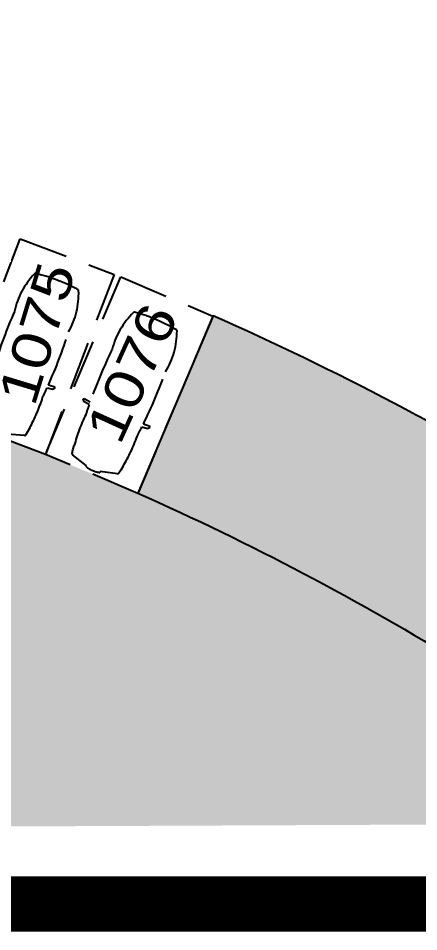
# Model space of a CAD drawing. Header units: millimetres. Extents: x 460 to 723, y 360 to 962.
# Drawn here: x 573.9 to 589.58, y 362.23 to 398.02 of the extents above; entities that cross this region are included whole.
import ezdxf

# ---------------------------------------------------------------- set-up
doc = ezdxf.new("R2010")
doc.units = ezdxf.units.MM
doc.linetypes.add('DASHDOT2', pattern=[0.5, 0.25, -0.125, 0, -0.125])
doc.linetypes.add('DASHED', pattern=[19.049999999999997, 12.7, -6.35])
for name, color, linetype in [('00_Lotes', 224, 'Continuous'), ('_HU TIPO 4 ETAPAS', 3, 'Continuous'), ('lotes hu$0$autos', 250, 'Continuous'), ('proyeccion', 8, 'DASHED')]:
    doc.layers.add(name, color=color, linetype=linetype)
doc.layers.add('Menorca-Parques-A-Arboles', color=74, linetype='Continuous', lineweight=18)
doc.layers.add('TEXTO LOTES', color=170, linetype='Continuous', lineweight=25)
doc.styles.add('cotas', font='arial.ttf', dxfattribs={"width": 1.2})

# ---------------------------------------------------------------- blocks, each defined once
blk = doc.blocks.new('lotes hu$0$est.01')
at = {"layer": 'proyeccion', "color": 8, "linetype": 'DASHED', "ltscale": 0.1, "extrusion": (0.001267137594413333, -4.814406429302118e-05, 0.9999991960219098)}
for p, q in [((-2713714.24371258, 7725538.171561241), (-2713714.240256914, 7725538.197441367)), ((-2713713.856265258, 7725538.196998505), (-2713713.852721417, 7725538.171130305)), ((-2713714.722264049, 7725537.92707682), (-2713714.704139745, 7725538.023517201)), ((-2713714.704139745, 7725538.023517201), (-2713714.699901662, 7725538.032638948)), ((-2713714.681788305, 7725538.0480611), (-2713714.24371258, 7725538.171561241)), ((-2713713.852721417, 7725538.171130305), (-2713713.414227379, 7725538.04912379)), ((-2713713.396061574, 7725538.033763457), (-2713713.391792428, 7725538.024656206)), ((-2713713.391792428, 7725538.024656206), (-2713713.373339584, 7725537.92827815)), ((-2713714.734335323, 7725537.807855077), (-2713714.722264049, 7725537.92707682)), ((-2713713.373339584, 7725537.92827815), (-2713713.360862102, 7725537.809098236)), ((-2713714.934447963, 7725536.661487735), (-2713714.984792911, 7725536.605468202)), ((-2713714.984792911, 7725536.605468202), (-2713714.971609876, 7725536.590989325)), ((-2713714.971609876, 7725536.590989325), (-2713714.793694761, 7725536.601325271)), ((-2713714.788808958, 7725536.683281188), (-2713714.934447963, 7725536.661487735)), ((-2713713.302556518, 7725536.684716518), (-2713713.15684409, 7725536.663419509)), ((-2713713.119442153, 7725536.593048153), (-2713713.297391458, 7725536.602777726)), ((-2713713.15684409, 7725536.663419509), (-2713713.106308536, 7725536.607571874)), ((-2713713.106308536, 7725536.607571874), (-2713713.119442153, 7725536.593048153))]:
    blk.add_line(p, q, dxfattribs=at)
at = {"layer": 'proyeccion', "color": 8, "linetype": 'DASHED', "ltscale": 0.1}
blk.add_lwpolyline([(-2713715.363172001, 7725538.313534611), (-2713712.763172002, 7725538.313534612), (-2713712.763172002, 7725533.313534612), (-2713715.363172, 7725533.313534611)], close=True, dxfattribs=at)
at = {"layer": 'proyeccion', "color": 8, "linetype": 'DASHED', "ltscale": 0.1, "extrusion": (0.001267137594413333, -4.814406429302118e-05, 0.9999991960219098)}
for centre, radius, start, end in [((-2713711.899160202, 7725537.515848294, -3810.587911708585), 0.5324825642468936, 86.82645315371623, 107.7658507842356), ((-2713711.841409278, 7725537.51501446, -3810.58783849001), 0.5332498206718345, 72.11491800882752, 93.039204012233), ((-2713712.495433018, 7725537.846126423, -3810.588683169822), 0.02850000091789321, 105.743933580333, 155.0797787827164), ((-2713711.243245868, 7725537.847162995, -3810.58709652504), 0.02850000092586931, 25.11547843213275, 74.45132374647028), ((-2713708.589146202, 7725537.046938677, -3810.583694886813), 4.009686271329906, 171.5903852376664, 183.7793716572384), ((-2713715.146786506, 7725537.034667266, -3810.592003735273), 4.009686206729849, 356.415885619264, 8.604871999372275), ((-2713699.567871224, 7725535.690135777, -3810.572198358929), 13.06800353418193, 175.2043820858534, 176.4083662122853), ((-2713724.16338619, 7725535.647127668, -3810.603362215106), 13.06800421035998, 3.786891006672036, 4.990874992641549), ((-2713699.567870556, 7725535.690135753, -3810.572198358087), 13.0680042018026, 176.7682807330189, 183.2444520721511), ((-2713724.163386198, 7725535.647127668, -3810.603362215119), 13.06800421756724, 356.9508051767906, 3.426976539936115), ((-2713710.630599973, 7725534.647937365, -3810.586166194046), 2.007251113594485, 171.3294233872722, 203.1907404590659), ((-2713713.098771669, 7725534.646541862, -3810.589293642515), 2.008236569741824, 336.8952689454167, 8.748716788006325), ((-2713712.449131085, 7725533.867909052, -3810.588432971304), 0.02849999803807351, 201.4323471749703, 262.3292306328637), ((-2713711.893751045, 7725537.991434247, -3810.587927751074), 4.189258044871107, 262.3292277201794, 271.062774262265), ((-2713711.755069143, 7725536.839854646, -3810.587696580157), 3.037569936563779, 268.8496860075464, 279.1070538510364), ((-2713711.278185086, 7725533.868807194, -3810.586949263656), 0.02849999981066331, 277.8660284092421, 338.7629115080967)]:
    blk.add_arc(centre, radius, start, end, dxfattribs=at)

msp = doc.modelspace()

# ---------------------------------------------------------------- hatches: boundary and pattern name
at = {"layer": 'Menorca-Parques-A-Arboles', "lineweight": 5, "true_color": 0x148b29, "transparency": 33554687}
h = msp.add_hatch(color=104, dxfattribs=at)
h.dxf.hatch_style = 1
edge = h.paths.add_edge_path()
edge.add_line((536.4784155979225, 366.1823566139296), (598.1759633367551, 366.4622270226392))
edge.add_line((598.1759633366113, 366.462227023045), (598.1686567805548, 368.073026910157))
edge.add_arc((535.4499227248533, 282.1656966034412), 106.3659203034308, 53.86777880782149, 89.50057665119074)
edge.add_line((536.3770582282652, 388.5275761535138), (536.4784155980084, 366.1823566134451))
h = msp.add_hatch(color=104, dxfattribs=at)
h.dxf.hatch_style = 1
edge = h.paths.add_edge_path()
edge.add_arc((535.4862190284779, 282.1657157378941), 113.914132310815, 58.24786936655234, 66.16130138153372)
edge.add_line((581.5261175334944, 386.3614799789306), (578.5821535247368, 379.4096326519607))
edge.add_arc((535.4862190503455, 282.1657156840723), 106.365591031492, 58.32769739579072, 66.09834428282062, ccw=False)
edge.add_line((591.3345680225174, 372.6897504624731), (598.1686567808697, 368.0730269100059))
edge.add_line((598.1686567808697, 368.0730269100059), (602.2629333739503, 374.1428745035643))
edge.add_line((602.2629333739503, 374.1428745035643), (602.0853680195052, 374.2626471416831))
edge.add_line((602.0853680195052, 374.2626471416831), (602.2123466614604, 374.4508955501286))
edge.add_line((602.2123466614604, 374.4508955501286), (595.4330236661172, 379.0306224578336))

# ---------------------------------------------------------------- linework, layer by layer
at = {"layer": '00_Lotes', "elevation": 2.097278449968349}
msp.add_lwpolyline([(595.4330236661172, 379.0306224578336, 0.03454258975128808), (581.5261175334944, 386.3614799789306), (578.5821535247368, 379.4096326519607, -0.03391884206388086), (591.3345680225174, 372.6897504624731), (598.1686567808697, 368.0730269100059), (602.2629333739503, 374.1428745035643), (602.0853680195052, 374.2626471416831), (602.2123466614604, 374.4508955501286)], format="xyb", close=True, dxfattribs=at)
at = {"layer": '_HU TIPO 4 ETAPAS', "color": 3, "linetype": 'DASHDOT2', "ltscale": 20, "elevation": -8.16971672340977, "flags": 128}
msp.add_lwpolyline([(721.758140212807, 363.3114001711293, 2.172066892648401, 2.172066892648401, 0), (721.7581399546982, 363.3113995986502, 2.172066892648401, 2.172066892648401, 0), (461.0244876486129, 363.3114001711293, 2.172066892648401, 2.172066892648401, 0), (461.0244876486129, 363.3114001711293, 2.172066892648401, 2.172066892648401, 0), (461.0244876486129, 363.3114001711293, 2.172066892648401, 2.172066892648401, 0), (721.758140212807, 363.3114001711293, 2.172066892648401, 2.172066892648401, 0), (721.758140212807, 363.3114001711293, 2.172066892648401, 2.172066892648401, 0), (721.758140212807, 363.3114001711293, 2.172066892648401, 2.172066892648401, 0), (721.758140212807, 960.7177701488646, 2.172066892648401, 2.172066892648401, 0), (721.758140212807, 960.7177701488646, 2.172066892648401, 2.172066892648401, 0), (721.758140212807, 960.7177701488646, 2.172066892648401, 2.172066892648401, 0), (461.0244876486129, 960.7177701488646, 2.172066892648401, 2.172066892648401, 0), (461.0244876486129, 960.7177701488646, 2.172066892648401, 2.172066892648401, 0), (461.0244876486129, 363.3114001711293, 2.172066892648401, 2.172066892648401, 0), (721.7581399546982, 363.3113995986502, 0, 0, 0)], format="xyseb", dxfattribs=at)

# ---------------------------------------------------------------- block references
at = {"layer": 'lotes hu$0$autos', "xscale": 1.509708263131599, "yscale": 1.509708263131599, "zscale": 1.509708263131599}
for p, rotation in [((320153.2302551724, 12358187.71045277, -8.169716723418915), 159.1640188247455), ((776153.3954824593, 12337964.35580541, -8.169716723418915), 157.0483440211048)]:
    msp.add_blockref('lotes hu$0$est.01', p, dxfattribs=dict(at, rotation=rotation))

# ---------------------------------------------------------------- texts
at = {"layer": 'TEXTO LOTES', "char_height": 1.509708263131599, "width": 103.4659148257784, "attachment_point": 5, "style": 'cotas'}
for s, insert, rotation in [('1075', (574.6371890144231, 385.6701602764488, -8.169716723418915), 73.07457719405744), ('1076', (578.3572467612371, 384.1170974159608, -8.169716723418915), 65.60232976201581)]:
    msp.add_mtext(s, dxfattribs=dict(at, insert=insert, rotation=rotation))

doc.saveas('drawing.dxf')
